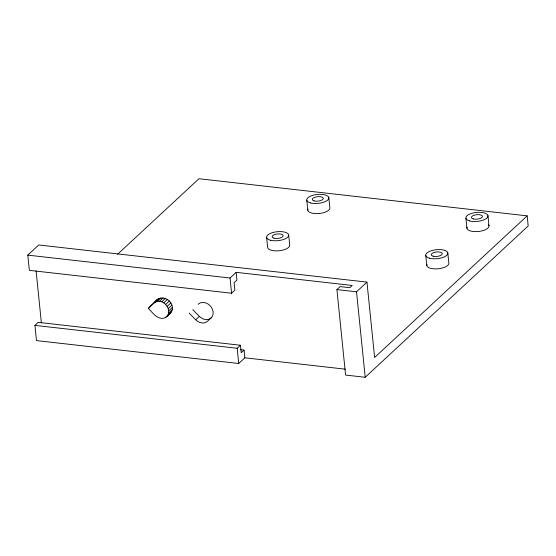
<?xml version="1.0" encoding="UTF-8"?>
<svg xmlns="http://www.w3.org/2000/svg" width="556" height="556" viewBox="0 0 556 556"><rect width="100%" height="100%" fill="white"/><g stroke="black" fill="none" stroke-linecap="round" stroke-linejoin="round"><path stroke-width="0.83" d="M166.883 316.538C170.692 312.34 168.1 305.647 163.777 302.895C158.043 298.565 151.719 303.652 148.41 308.469C152.685 312.757 158.078 320.763 165.278 317.698C168.621 315.169 172.999 312.131 172.409 307.364C171.373 297.877 158.807 294.242 153.748 303.103M157.417 299.691L148.41 308.469M27.8 255.128L38.732 244.974L366.96 282.114L374.619 357.494L527.171 215.86L528.2 225.958L365.209 377.281L345.589 375.064L336.908 289.586L340.119 286.604L349.793 287.702L352.198 285.464L236.161 272.336L230.038 278.014L27.8 255.128L29.343 270.341L231.588 293.227L234.847 290.197L234.083 282.677L236.939 280.022L236.161 272.336M34.938 325.385L38.197 322.355L240.442 345.241L241.207 352.768L244.063 350.113L244.842 357.807L238.726 363.485L36.481 340.599L34.938 325.385L237.176 348.271L240.442 345.241M117.587 254.259L198.951 178.719L527.171 215.86M155.353 301.943L159.023 298.53M157.299 301.317L160.969 297.912M159.447 301.276L163.116 297.863M161.657 301.811L165.327 298.405M163.777 302.895L167.446 299.482M165.66 304.452L169.33 301.039M167.175 306.37L170.845 302.964M168.225 308.524L171.894 305.119M168.739 310.769L172.409 307.364M168.676 312.952L172.346 309.546M168.044 314.918L171.714 311.513M165.278 317.698L170.553 313.132M189.13 313.084L195.698 319.797L199.368 316.392A9.396 7.569 47.1 0 0 211.28 317.74A9.396 7.569 47.1 0 0 210.05 305.647A9.396 7.569 47.1 0 0 198.144 304.299M211.28 317.74L207.61 321.146A9.396 7.569 47.1 0 1 195.698 319.797M336.908 289.586L356.528 291.81L366.96 282.114M240.616 349.724L244.063 350.113M244.842 357.807L345.408 369.184M192.8 309.671L199.368 316.392M487.959 215.659L488.981 225.757M465.914 218.181L466.943 228.28M447.816 252.931L448.838 263.03A11.099 4.497 -5.8 0 1 437.169 268.854A11.099 4.497 -5.8 0 1 426.959 264.364M425.771 255.454L426.793 265.553M356.528 291.81L365.209 377.281M328.818 197.651L329.847 207.749A11.099 4.497 -5.8 0 1 318.178 213.573A11.099 4.497 -5.8 0 1 307.968 209.077M306.773 200.174L307.802 210.272M288.675 234.924L289.697 245.022A11.099 4.497 -5.8 0 1 279.473 250.721A11.099 4.497 -5.8 0 1 267.651 247.545L266.63 237.447M230.038 278.014L231.588 293.227M237.176 348.271L238.726 363.485M36.091 270.814L41.387 322.953M488.404 224.652A11.099 4.497 -5.8 0 1 478.765 231.456A11.099 4.497 -5.8 0 1 467.109 227.091M274.038 238.204A5.546 2.252 -5.8 0 0 283.08 236.154A5.546 2.252 -5.8 0 0 275.839 234.208A5.546 2.252 -5.8 0 0 274.038 238.204M270.425 240.213A11.099 4.497 -5.8 0 0 288.501 236.119A11.099 4.497 -5.8 0 0 274.025 232.227A11.099 4.497 -5.8 0 0 270.425 240.213M314.182 200.931A5.546 2.252 -5.8 0 0 323.224 198.881A5.546 2.252 -5.8 0 0 315.982 196.935A5.546 2.252 -5.8 0 0 314.182 200.931M310.568 202.94A11.099 4.497 -5.8 0 0 328.652 198.846A11.099 4.497 -5.8 0 0 314.168 194.954A11.099 4.497 -5.8 0 0 310.568 202.94M433.18 256.212A5.546 2.252 -5.8 0 0 442.215 254.161A5.546 2.252 -5.8 0 0 434.98 252.215A5.546 2.252 -5.8 0 0 433.18 256.212M429.566 258.227A11.099 4.497 -5.8 0 0 447.643 254.127A11.099 4.497 -5.8 0 0 433.166 250.235A11.099 4.497 -5.8 0 0 429.566 258.227M473.323 218.939A5.546 2.252 -5.8 0 0 482.365 216.889A5.546 2.252 -5.8 0 0 475.123 214.943A5.546 2.252 -5.8 0 0 473.323 218.939M469.709 220.954A11.099 4.497 -5.8 0 0 487.793 216.854A11.099 4.497 -5.8 0 0 473.309 212.962A11.099 4.497 -5.8 0 0 469.709 220.954"/></g></svg>
